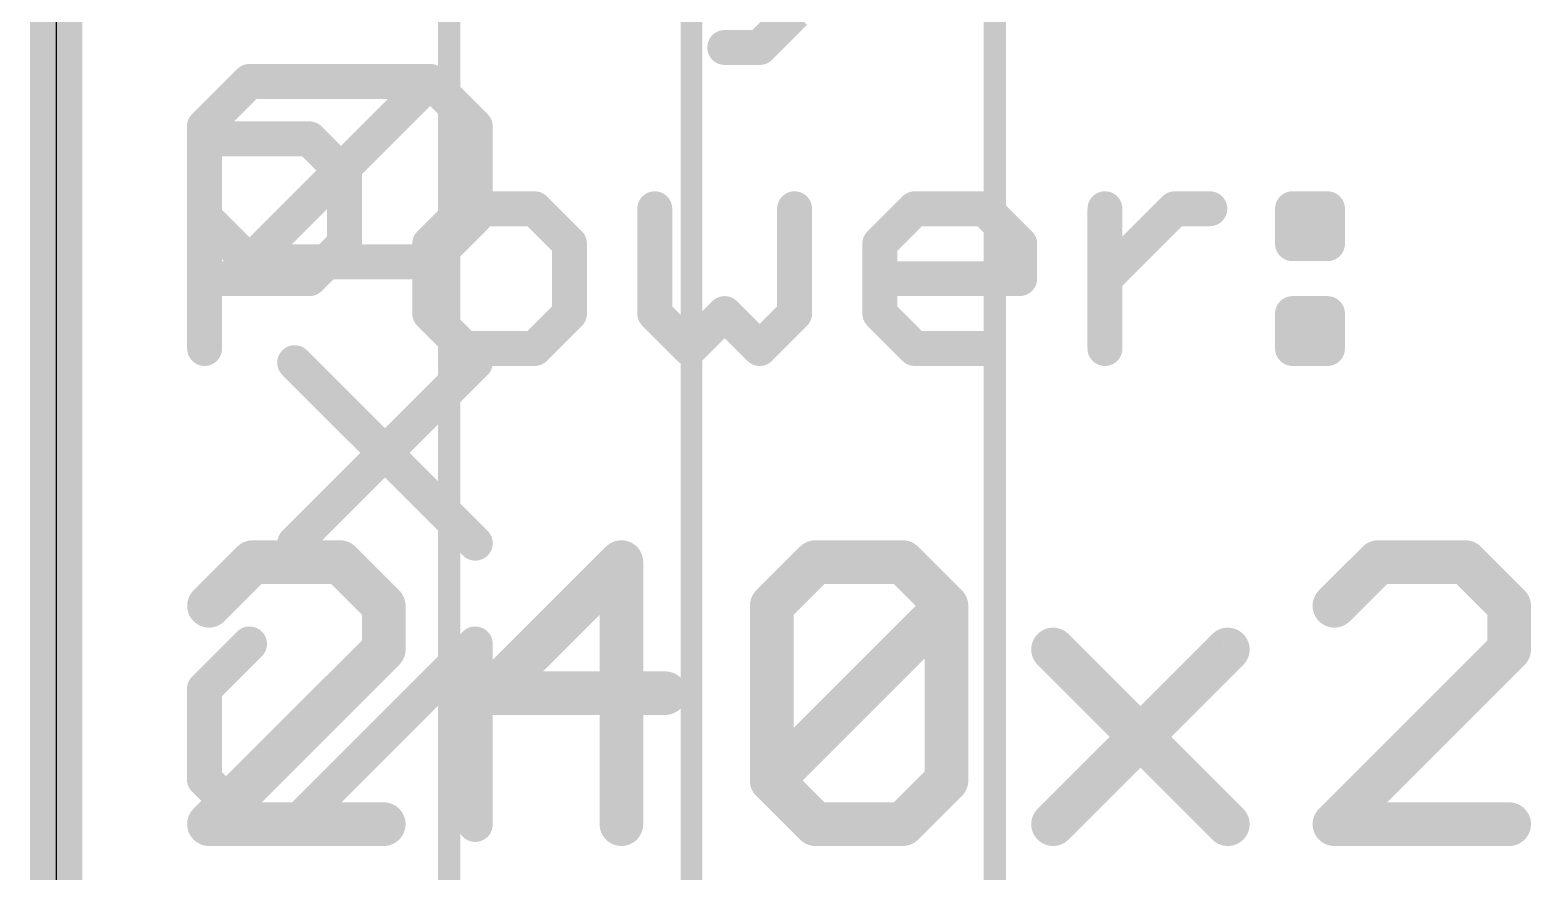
# Model space of a CAD drawing. Extents: x -9.9 to 50.1, y -10.4 to 42.4.
# Drawn here: x -5.23 to 3.5, y 3.28 to 8.18 of the extents above; entities that cross this region are included whole.
import ezdxf

# ---------------------------------------------------------------- set-up
doc = ezdxf.new("R2010")
doc.units = 0
for name, color, linetype in [('1', 12, 'CONTINUOUS'), ('16', 5, 'CONTINUOUS'), ('20', 53, 'CONTINUOUS'), ('21', 40, 'CONTINUOUS'), ('22', 6, 'CONTINUOUS'), ('47', 253, 'CONTINUOUS')]:
    doc.layers.add(name, color=color, linetype=linetype)

msp = doc.modelspace()

# ---------------------------------------------------------------- linework, layer by layer
at = {"layer": '1', "const_width": 0.3048}
msp.add_lwpolyline([(-5.08, 0), (-5.08, 31.75)], dxfattribs=at)
at = {"layer": '16', "const_width": 0.3048}
msp.add_lwpolyline([(-5.08, 0), (-5.08, 31.75)], dxfattribs=at)
at = {"layer": '20'}
msp.add_line((-5.08, 34.29), (-5.08, -2.54), dxfattribs=at)
at = {"layer": '21'}
for points, const_width in [([(-0.9868, 8.0769), (-0.7835, 8.2802)], 0.2032), ([(-1.1902, 8.0769), (-0.9868, 8.0769)], 0.2032), ([(-4.2164, 6.3246), (-4.2164, 7.5448)], 0.2032), ([(-4.2164, 7.5448), (-3.6063, 7.5448)], 0.2032), ([(-3.6063, 7.5448), (-3.4029, 7.3415)], 0.2032), ([(-3.4029, 7.3415), (-3.4029, 6.9347)], 0.2032), ([(-2.7033, 7.1381), (-2.9067, 6.9347)], 0.2032), ([(-2.2966, 7.1381), (-2.7033, 7.1381)], 0.2032), ([(-2.0932, 6.9347), (-2.2966, 7.1381)], 0.2032), ([(-1.597, 7.1381), (-1.597, 6.528)], 0.2032), ([(-0.7835, 6.528), (-0.7835, 7.1381)], 0.2032), ([(-0.2872, 6.9347), (-0.0839, 7.1381)], 0.2032), ([(-0.0839, 7.1381), (0.3229, 7.1381)], 0.2032), ([(0.3229, 7.1381), (0.5263, 6.9347)], 0.2032), ([(1.0225, 6.3246), (1.0225, 7.1381)], 0.2032), ([(1.0225, 6.7313), (1.4292, 7.1381)], 0.2032), ([(1.4292, 7.1381), (1.6326, 7.1381)], 0.2032), ([(2.1139, 7.1381), (2.3173, 7.1381)], 0.2032), ([(2.1139, 6.9347), (2.1139, 7.1381)], 0.2032), ([(2.3173, 7.1381), (2.3173, 6.9347)], 0.2032), ([(-3.4029, 6.9347), (-3.6063, 6.7313)], 0.2032), ([(-2.9067, 6.9347), (-2.9067, 6.528)], 0.2032), ([(-2.0932, 6.528), (-2.0932, 6.9347)], 0.2032), ([(-0.2872, 6.528), (-0.2872, 6.9347)], 0.2032), ([(0.5263, 6.9347), (0.5263, 6.7313)], 0.2032), ([(2.3173, 6.9347), (2.1139, 6.9347)], 0.2032), ([(-3.6063, 6.7313), (-4.2164, 6.7313)], 0.2032), ([(0.5263, 6.7313), (-0.2872, 6.7313)], 0.2032), ([(-2.9067, 6.528), (-2.7033, 6.3246)], 0.2032), ([(-2.2966, 6.3246), (-2.0932, 6.528)], 0.2032), ([(-1.597, 6.528), (-1.3936, 6.3246)], 0.2032), ([(-1.3936, 6.3246), (-1.1902, 6.528)], 0.2032), ([(-1.1902, 6.528), (-0.9868, 6.3246)], 0.2032), ([(-0.9868, 6.3246), (-0.7835, 6.528)], 0.2032), ([(-0.0839, 6.3246), (-0.2872, 6.528)], 0.2032), ([(2.1139, 6.528), (2.3173, 6.528)], 0.2032), ([(2.1139, 6.3246), (2.1139, 6.528)], 0.2032), ([(2.3173, 6.528), (2.3173, 6.3246)], 0.2032), ([(-2.7033, 6.3246), (-2.2966, 6.3246)], 0.2032), ([(0.3229, 6.3246), (-0.0839, 6.3246)], 0.2032), ([(2.3173, 6.3246), (2.1139, 6.3246)], 0.2032), ([(-3.9368, 5.0813), (-4.191, 4.8271)], 0.254), ([(-3.4284, 5.0813), (-3.9368, 5.0813)], 0.254), ([(-3.1741, 4.8271), (-3.4284, 5.0813)], 0.254), ([(-1.7912, 5.0813), (-2.5538, 4.3186)], 0.254), ([(-1.7912, 3.556), (-1.7912, 5.0813)], 0.254), ([(-0.9167, 4.8271), (-0.6625, 5.0813)], 0.254), ([(-0.6625, 5.0813), (-0.154, 5.0813)], 0.254), ([(-0.154, 5.0813), (0.1002, 4.8271)], 0.254), ([(2.6118, 5.0813), (2.3576, 4.8271)], 0.254), ([(3.1203, 5.0813), (2.6118, 5.0813)], 0.254), ([(3.3745, 4.8271), (3.1203, 5.0813)], 0.254), ([(-3.1741, 4.5729), (-3.1741, 4.8271)], 0.254), ([(-0.9167, 3.8102), (-0.9167, 4.8271)], 0.254), ([(-0.9167, 3.8102), (0.1002, 4.8271)], 0.254), ([(0.1002, 4.8271), (0.1002, 3.8102)], 0.254), ([(3.3745, 4.5729), (3.3745, 4.8271)], 0.254), ([(-4.191, 3.556), (-3.1741, 4.5729)], 0.254), ([(0.7205, 4.5729), (1.7373, 3.556)], 0.254), ([(0.7205, 3.556), (1.7373, 4.5729)], 0.254), ([(2.3576, 3.556), (3.3745, 4.5729)], 0.254), ([(-2.5538, 4.3186), (-1.537, 4.3186)], 0.254), ([(-0.6625, 3.556), (-0.9167, 3.8102)], 0.254), ([(0.1002, 3.8102), (-0.154, 3.556)], 0.254), ([(-3.1741, 3.556), (-4.191, 3.556)], 0.254), ([(-0.154, 3.556), (-0.6625, 3.556)], 0.254), ([(3.3745, 3.556), (2.3576, 3.556)], 0.254)]:
    msp.add_lwpolyline(points, dxfattribs=dict(at, const_width=const_width))
for points, const_width in [([(-1.1902, 8.1277, 1), (-1.1902, 8.0261)], 0.1016), ([(-1.0228, 8.1128, 1), (-0.9509, 8.0409)], 0.1016), ([(-0.9868, 8.0261, 1), (-0.9868, 8.1277)], 0.1016), ([(-4.1656, 7.5448, 1), (-4.2672, 7.5448)], 0.1016), ([(-4.2164, 7.5956, 1), (-4.2164, 7.494)], 0.1016), ([(-3.5704, 7.5808, 1), (-3.6422, 7.5089)], 0.1016), ([(-3.6063, 7.494, 1), (-3.6063, 7.5956)], 0.1016), ([(-3.3521, 7.3415, 1), (-3.4537, 7.3415)], 0.1016), ([(-3.4388, 7.3055, 1), (-3.367, 7.3774)], 0.1016), ([(-2.7033, 7.1889, 1), (-2.7033, 7.0873)], 0.1016), ([(-2.6674, 7.1022, 1), (-2.7392, 7.174)], 0.1016), ([(-2.2606, 7.174, 1), (-2.3325, 7.1022)], 0.1016), ([(-2.2966, 7.0873, 1), (-2.2966, 7.1889)], 0.1016), ([(-1.5462, 7.1381, 1), (-1.6478, 7.1381)], 0.1016), ([(-0.7327, 7.1381, 1), (-0.8343, 7.1381)], 0.1016), ([(-0.0839, 7.1889, 1), (-0.0839, 7.0873)], 0.1016), ([(-0.0479, 7.1022, 1), (-0.1198, 7.174)], 0.1016), ([(0.3588, 7.174, 1), (0.287, 7.1022)], 0.1016), ([(0.3229, 7.0873, 1), (0.3229, 7.1889)], 0.1016), ([(1.0733, 7.1381, 1), (0.9717, 7.1381)], 0.1016), ([(1.4292, 7.1889, 1), (1.4292, 7.0873)], 0.1016), ([(1.4652, 7.1022, 1), (1.3933, 7.174)], 0.1016), ([(1.6326, 7.0873, 1), (1.6326, 7.1889)], 0.1016), ([(2.1139, 7.1889, 1), (2.1139, 7.0873)], 0.1016), ([(2.1647, 7.1381, 1), (2.0631, 7.1381)], 0.1016), ([(2.3681, 7.1381, 1), (2.2665, 7.1381)], 0.1016), ([(2.3173, 7.0873, 1), (2.3173, 7.1889)], 0.1016), ([(-3.367, 6.8988, 1), (-3.4388, 6.9706)], 0.1016), ([(-2.8559, 6.9347, 1), (-2.9575, 6.9347)], 0.1016), ([(-2.9426, 6.9706, 1), (-2.8708, 6.8988)], 0.1016), ([(-2.0424, 6.9347, 1), (-2.144, 6.9347)], 0.1016), ([(-2.1291, 6.8988, 1), (-2.0573, 6.9706)], 0.1016), ([(-0.2364, 6.9347, 1), (-0.338, 6.9347)], 0.1016), ([(-0.3231, 6.9706, 1), (-0.2513, 6.8988)], 0.1016), ([(0.5771, 6.9347, 1), (0.4755, 6.9347)], 0.1016), ([(0.4903, 6.8988, 1), (0.5622, 6.9706)], 0.1016), ([(2.1139, 6.9855, 1), (2.1139, 6.8839)], 0.1016), ([(2.3173, 6.8839, 1), (2.3173, 6.9855)], 0.1016), ([(-3.4537, 6.9347, 1), (-3.3521, 6.9347)], 0.1016), ([(2.0631, 6.9347, 1), (2.1647, 6.9347)], 0.1016), ([(2.2665, 6.9347, 1), (2.3681, 6.9347)], 0.1016), ([(-4.2164, 6.7821, 1), (-4.2164, 6.6805)], 0.1016), ([(-3.6422, 6.7673, 1), (-3.5704, 6.6954)], 0.1016), ([(-3.6063, 6.6805, 1), (-3.6063, 6.7821)], 0.1016), ([(-0.2872, 6.7821, 1), (-0.2872, 6.6805)], 0.1016), ([(0.5263, 6.6805, 1), (0.5263, 6.7821)], 0.1016), ([(0.9866, 6.7673, 1), (1.0584, 6.6954)], 0.1016), ([(0.4755, 6.7313, 1), (0.5771, 6.7313)], 0.1016), ([(-2.8708, 6.5639, 1), (-2.9426, 6.4921)], 0.1016), ([(-2.9575, 6.528, 1), (-2.8559, 6.528)], 0.1016), ([(-2.144, 6.528, 1), (-2.0424, 6.528)], 0.1016), ([(-2.0573, 6.4921, 1), (-2.1291, 6.5639)], 0.1016), ([(-1.561, 6.5639, 1), (-1.6329, 6.4921)], 0.1016), ([(-1.6478, 6.528, 1), (-1.5462, 6.528)], 0.1016), ([(-1.1543, 6.5639, 1), (-1.2261, 6.4921)], 0.1016), ([(-1.1543, 6.4921, 1), (-1.2261, 6.5639)], 0.1016), ([(-0.8343, 6.528, 1), (-0.7327, 6.528)], 0.1016), ([(-0.7475, 6.4921, 1), (-0.8194, 6.5639)], 0.1016), ([(-0.2513, 6.5639, 1), (-0.3231, 6.4921)], 0.1016), ([(-0.338, 6.528, 1), (-0.2364, 6.528)], 0.1016), ([(2.1139, 6.5788, 1), (2.1139, 6.4772)], 0.1016), ([(2.1647, 6.528, 1), (2.0631, 6.528)], 0.1016), ([(2.3681, 6.528, 1), (2.2665, 6.528)], 0.1016), ([(2.3173, 6.4772, 1), (2.3173, 6.5788)], 0.1016), ([(-2.7033, 6.3754, 1), (-2.7033, 6.2738)], 0.1016), ([(-2.7392, 6.2887, 1), (-2.6674, 6.3605)], 0.1016), ([(-2.3325, 6.3605, 1), (-2.2606, 6.2887)], 0.1016), ([(-2.2966, 6.2738, 1), (-2.2966, 6.3754)], 0.1016), ([(-1.4295, 6.3605, 1), (-1.3577, 6.2887)], 0.1016), ([(-1.4295, 6.2887, 1), (-1.3577, 6.3605)], 0.1016), ([(-1.0228, 6.3605, 1), (-0.9509, 6.2887)], 0.1016), ([(-1.0228, 6.2887, 1), (-0.9509, 6.3605)], 0.1016), ([(-0.0839, 6.3754, 1), (-0.0839, 6.2738)], 0.1016), ([(-0.1198, 6.2887, 1), (-0.0479, 6.3605)], 0.1016), ([(0.3229, 6.2738, 1), (0.3229, 6.3754)], 0.1016), ([(2.1139, 6.3754, 1), (2.1139, 6.2738)], 0.1016), ([(2.3173, 6.2738, 1), (2.3173, 6.3754)], 0.1016), ([(-4.2672, 6.3246, 1), (-4.1656, 6.3246)], 0.1016), ([(0.9717, 6.3246, 1), (1.0733, 6.3246)], 0.1016), ([(2.0631, 6.3246, 1), (2.1647, 6.3246)], 0.1016), ([(2.2665, 6.3246, 1), (2.3681, 6.3246)], 0.1016), ([(-3.9368, 5.1448, 1), (-3.9368, 5.0178)], 0.127), ([(-3.8919, 5.0364, 1), (-3.9817, 5.1262)], 0.127), ([(-3.3834, 5.1262, 1), (-3.4733, 5.0364)], 0.127), ([(-3.4284, 5.0178, 1), (-3.4284, 5.1448)], 0.127), ([(-1.7277, 5.0813, 1), (-1.8547, 5.0813)], 0.127), ([(-1.7463, 5.0364, 1), (-1.8361, 5.1262)], 0.127), ([(-0.6625, 5.1448, 1), (-0.6625, 5.0178)], 0.127), ([(-0.6176, 5.0364, 1), (-0.7074, 5.1262)], 0.127), ([(-0.1091, 5.1262, 1), (-0.1989, 5.0364)], 0.127), ([(-0.154, 5.0178, 1), (-0.154, 5.1448)], 0.127), ([(2.6118, 5.1448, 1), (2.6118, 5.0178)], 0.127), ([(2.6567, 5.0364, 1), (2.5669, 5.1262)], 0.127), ([(3.1652, 5.1262, 1), (3.0754, 5.0364)], 0.127), ([(3.1203, 5.0178, 1), (3.1203, 5.1448)], 0.127), ([(-4.2359, 4.872, 1), (-4.1461, 4.7822)], 0.127), ([(-3.1106, 4.8271, 1), (-3.2376, 4.8271)], 0.127), ([(-3.219, 4.7822, 1), (-3.1292, 4.872)], 0.127), ([(-0.8532, 4.8271, 1), (-0.9802, 4.8271)], 0.127), ([(-0.9616, 4.872, 1), (-0.8718, 4.7822)], 0.127), ([(0.1637, 4.8271, 1), (0.0367, 4.8271)], 0.127), ([(0.1451, 4.7822, 1), (0.0553, 4.872)], 0.127), ([(0.0553, 4.7822, 1), (0.1451, 4.872)], 0.127), ([(2.3127, 4.872, 1), (2.4025, 4.7822)], 0.127), ([(3.438, 4.8271, 1), (3.311, 4.8271)], 0.127), ([(3.3296, 4.7822, 1), (3.4194, 4.872)], 0.127), ([(-3.2376, 4.5729, 1), (-3.1106, 4.5729)], 0.127), ([(-3.1292, 4.528, 1), (-3.219, 4.6178)], 0.127), ([(0.7654, 4.6178, 1), (0.6756, 4.528)], 0.127), ([(1.7822, 4.528, 1), (1.6924, 4.6178)], 0.127), ([(3.311, 4.5729, 1), (3.438, 4.5729)], 0.127), ([(3.4194, 4.528, 1), (3.3296, 4.6178)], 0.127), ([(-2.5538, 4.3822, 1), (-2.5538, 4.2551)], 0.127), ([(-2.5987, 4.3636, 1), (-2.5089, 4.2737)], 0.127), ([(-1.537, 4.2551, 1), (-1.537, 4.3822)], 0.127), ([(-0.8718, 3.8551, 1), (-0.9616, 3.7653)], 0.127), ([(0.1451, 3.7653, 1), (0.0553, 3.8551)], 0.127), ([(-0.9616, 3.8551, 1), (-0.8718, 3.7653)], 0.127), ([(-0.9802, 3.8102, 1), (-0.8532, 3.8102)], 0.127), ([(0.0367, 3.8102, 1), (0.1637, 3.8102)], 0.127), ([(-4.191, 3.6195, 1), (-4.191, 3.4925)], 0.127), ([(-3.1741, 3.4925, 1), (-3.1741, 3.6195)], 0.127), ([(-0.6625, 3.6195, 1), (-0.6625, 3.4925)], 0.127), ([(-0.154, 3.4925, 1), (-0.154, 3.6195)], 0.127), ([(2.3576, 3.6195, 1), (2.3576, 3.4925)], 0.127), ([(3.3745, 3.4925, 1), (3.3745, 3.6195)], 0.127), ([(-4.2359, 3.6009, 1), (-4.1461, 3.5111)], 0.127), ([(-1.8547, 3.556, 1), (-1.7277, 3.556)], 0.127), ([(-0.7074, 3.5111, 1), (-0.6176, 3.6009)], 0.127), ([(-0.1989, 3.6009, 1), (-0.1091, 3.5111)], 0.127), ([(0.6756, 3.6009, 1), (0.7654, 3.5111)], 0.127), ([(1.6924, 3.5111, 1), (1.7822, 3.6009)], 0.127), ([(2.3127, 3.6009, 1), (2.4025, 3.5111)], 0.127)]:
    msp.add_lwpolyline(points, format="xyb", dxfattribs=dict(at, const_width=const_width))
at = {"layer": '22'}
for points, const_width in [([(-1.383, 31.635), (-1.383, 0.115)], 0.127), ([(-3.9551, 7.8794), (-4.2177, 7.6167)], 0.2032), ([(-2.9043, 7.8794), (-3.9551, 7.8794)], 0.2032), ([(-2.9043, 7.8794), (-3.9551, 6.8286)], 0.2032), ([(-2.6416, 7.6167), (-2.9043, 7.8794)], 0.2032), ([(-4.2177, 7.6167), (-4.2177, 7.0913)], 0.2032), ([(-2.6416, 7.0913), (-2.6416, 7.6167)], 0.2032), ([(-4.2177, 7.0913), (-3.9551, 6.8286)], 0.2032), ([(-2.9043, 6.8286), (-2.6416, 7.0913)], 0.2032), ([(-3.9551, 6.8286), (-2.9043, 6.8286)], 0.2032), ([(-3.6924, 6.2422), (-2.6416, 5.1914)], 0.2032), ([(-2.6416, 6.2422), (-3.6924, 5.1914)], 0.2032), ([(-4.2177, 4.3424), (-3.9551, 4.6051)], 0.2032), ([(-2.6416, 4.6051), (-3.6924, 3.5543)], 0.2032), ([(-2.6416, 3.5543), (-2.6416, 4.6051)], 0.2032), ([(-4.2177, 3.817), (-4.2177, 4.3424)], 0.2032), ([(-3.9551, 3.5543), (-4.2177, 3.817)], 0.2032), ([(-3.6924, 3.5543), (-3.9551, 3.5543)], 0.2032)]:
    msp.add_lwpolyline(points, dxfattribs=dict(at, const_width=const_width))
at = {"layer": '22', "const_width": 0.1016}
for points in [[(-3.9551, 7.9302, 1), (-3.9551, 7.8286)], [(-3.9191, 7.8434, 1), (-3.991, 7.9153)], [(-2.8684, 7.9153, 1), (-2.9402, 7.8434)], [(-2.8684, 7.8434, 1), (-2.9402, 7.9153)], [(-2.9043, 7.8286, 1), (-2.9043, 7.9302)], [(-4.2537, 7.6526, 1), (-4.1818, 7.5808)], [(-4.1669, 7.6167, 1), (-4.2685, 7.6167)], [(-2.5908, 7.6167, 1), (-2.6924, 7.6167)], [(-2.6775, 7.5808, 1), (-2.6057, 7.6526)], [(-4.1818, 7.1272, 1), (-4.2537, 7.0554)], [(-2.6057, 7.0554, 1), (-2.6775, 7.1272)], [(-4.2685, 7.0913, 1), (-4.1669, 7.0913)], [(-2.6924, 7.0913, 1), (-2.5908, 7.0913)], [(-3.9551, 6.8794, 1), (-3.9551, 6.7778)], [(-3.991, 6.8645, 1), (-3.9191, 6.7927)], [(-3.991, 6.7927, 1), (-3.9191, 6.8645)], [(-2.9402, 6.8645, 1), (-2.8684, 6.7927)], [(-2.9043, 6.7778, 1), (-2.9043, 6.8794)], [(-3.6564, 6.2781, 1), (-3.7283, 6.2063)], [(-2.6057, 6.2063, 1), (-2.6775, 6.2781)], [(-3.7283, 5.2274, 1), (-3.6564, 5.1555)], [(-2.6775, 5.1555, 1), (-2.6057, 5.2274)], [(-3.9191, 4.5691, 1), (-3.991, 4.641)], [(-2.5908, 4.6051, 1), (-2.6924, 4.6051)], [(-2.6057, 4.5691, 1), (-2.6775, 4.641)], [(-4.2537, 4.3783, 1), (-4.1818, 4.3064)], [(-4.1669, 4.3424, 1), (-4.2685, 4.3424)], [(-4.1818, 3.8529, 1), (-4.2537, 3.7811)], [(-4.2685, 3.817, 1), (-4.1669, 3.817)], [(-3.9551, 3.6051, 1), (-3.9551, 3.5035)], [(-3.991, 3.5184, 1), (-3.9191, 3.5902)], [(-3.7283, 3.5902, 1), (-3.6564, 3.5184)], [(-3.6924, 3.5035, 1), (-3.6924, 3.6051)], [(-2.6924, 3.5543, 1), (-2.5908, 3.5543)]]:
    msp.add_lwpolyline(points, format="xyb", dxfattribs=at)
at = {"layer": '47', "const_width": 0.13}
for points in [[(-2.794, -2.475), (-2.794, 34.225)], [(0.381, 15.113), (0.381, -10.332)]]:
    msp.add_lwpolyline(points, dxfattribs=at)

doc.saveas('drawing.dxf')
